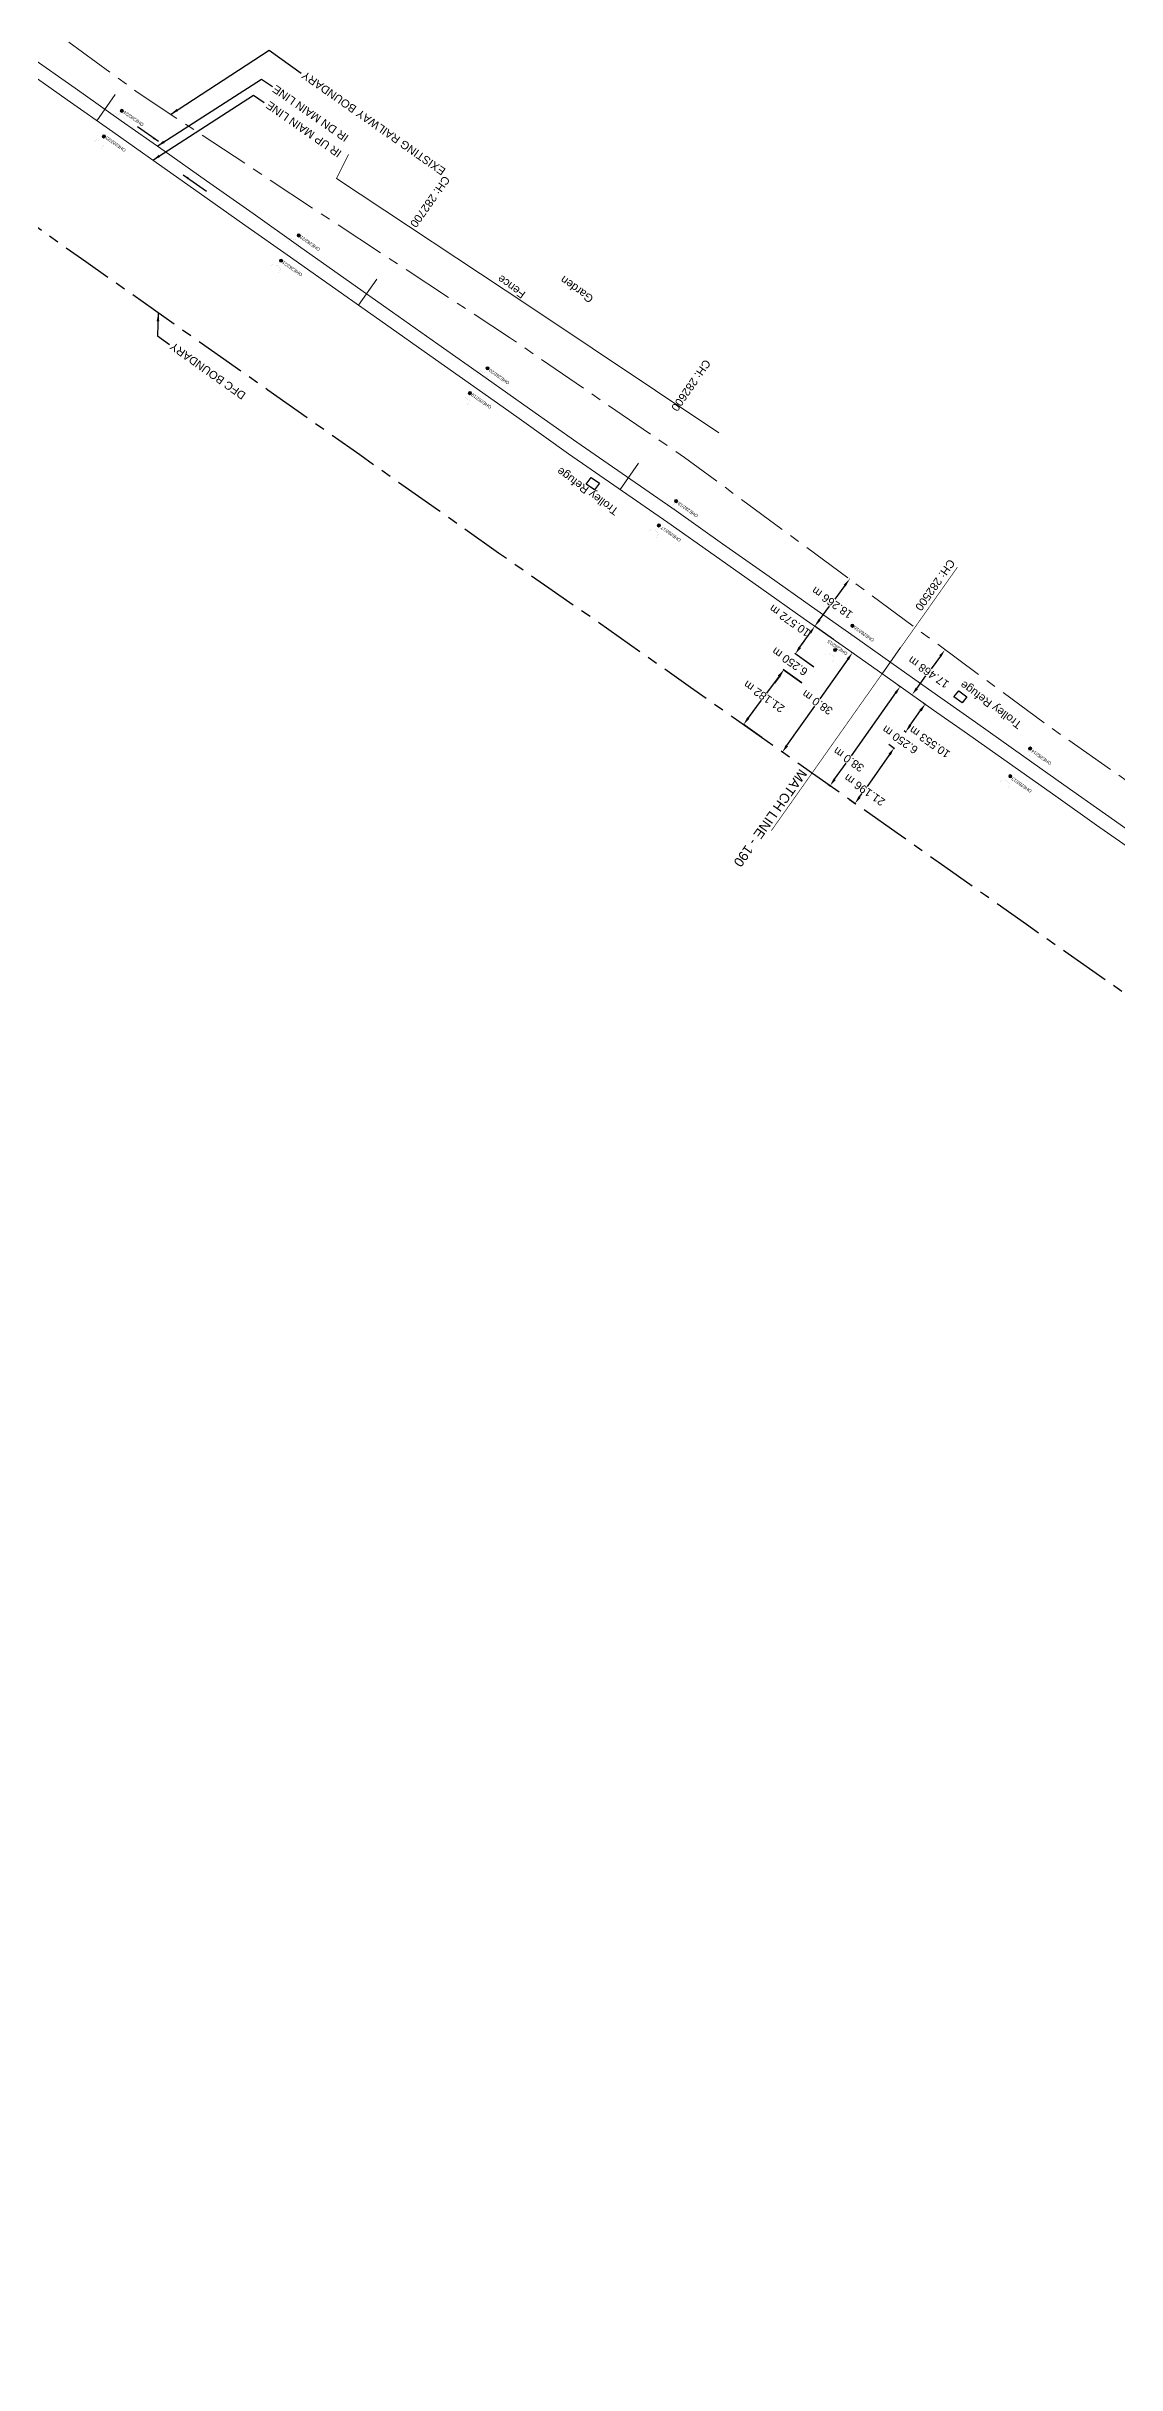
# Model space of a CAD drawing. Header units: metres. Extents: x 646303 to 662875, y 3366650 to 3378730.
# Drawn here: x 658667 to 659001, y 3368921 to 3369645 of the extents above; entities that cross this region are included whole.
import ezdxf
from ezdxf.enums import TextEntityAlignment as Align

# ---------------------------------------------------------------- set-up
doc = ezdxf.new("R2010")
doc.units = ezdxf.units.M
doc.header["$MEASUREMENT"] = 0
doc.header["$PDMODE"] = 3
doc.header["$PDSIZE"] = 0.5
doc.linetypes.add('CENTER', pattern=[50.8, 31.75, -6.35, 6.35, -6.35])
doc.linetypes.add('PHANTOM2', pattern=[1.25, 0.625, -0.125, 0.125, -0.125, 0.125, -0.125])
for name, color, linetype, lineweight in [('BOUNDARY DIMENTION', 10, 'Continuous', 0), ('Existing Chainage', 7, 'Continuous', 0), ('Existing IR Track', 143, 'Continuous', 0), ('Existing Railway Boundary', 7, 'CENTER', 0), ('FENCE', 251, 'F-LINE', 0), ('flow direction', 7, 'Continuous', 0), ('OHE MAST', 8, 'Continuous', 0), ('OHE MAST TEXT', 8, 'Continuous', 0)]:
    doc.layers.add(name, color=color, linetype=linetype, lineweight=lineweight)
for name, color, linetype in [('DFCC Boundary', 6, 'CENTER'), ('Dimension', 10, 'Continuous'), ('MATCH LINE', 7, 'Continuous'), ('Side Details', 251, 'Continuous'), ('TROLLEY_STAND', 7, 'Continuous')]:
    doc.layers.add(name, color=color, linetype=linetype)
doc.styles.get("Standard").update_dxf_attribs({"font": 'arial.ttf'})
doc.styles.add('Style-Arial', font='arial.ttf')
doc.linetypes.add('F-LINE', pattern='A,0.6,["X",Standard,S=0.3,R=0,X=0,Y=-0.15],0.1', length=0.7)
doc.dimstyles.new('DIM', dxfattribs={"dimtxt": 2.5, "dimasz": 2.5, "dimexe": 0.18, "dimexo": 0.0625, "dimgap": 0.09, "dimtad": 0, "dimtih": 1, "dimtoh": 1, "dimdec": 3, "dimzin": 0, "dimdsep": 46, "dimtxsty": 'Standard', "dimcen": 0.09, "dimadec": 0, "dimazin": 0, "dimtfac": 1, "dimtdec": 3, "dimtofl": 0, "dimtmove": 0, "dimatfit": 3, "dimfxl": 1, "dimtolj": 1, "dimtzin": 0, "dimarcsym": 0})
doc.dimstyles.new('ISO-25', dxfattribs={"dimtxt": 2.5, "dimasz": 2.5, "dimexe": 1.25, "dimexo": 0.625, "dimtad": 1, "dimtxsty": 'Standard', "dimcen": 2.5, "dimadec": 0, "dimazin": 0, "dimtfac": 1, "dimtmove": 0, "dimatfit": 3, "dimfxl": 1, "dimarcsym": 0})

# ---------------------------------------------------------------- blocks, each defined once
blk = doc.blocks.new('OHE MAST')
h = blk.add_hatch(color=256)
edge = h.paths.add_edge_path()
edge.add_arc((0, 0), 0.514, 0, 360)
at = {"const_width": 0.01, "flags": 128}
for points in [[(1.5, 3.5), (1.5, 2), (-1.5, 2), (-1.5, 3.5)], [(0, 2), (0, 0)]]:
    blk.add_lwpolyline(points, dxfattribs=at)
blk.add_circle((0, 0), 0.514)
blk = doc.blocks.new('*D1592')
at = {"layer": 'Defpoints', "color": 0, "transparency": 16777216}
for p in [(658934.49, 3369431.69), (658935.02, 3369431.32), (658930.89, 3369426.58)]:
    blk.add_point(p, dxfattribs=at)
at = {"layer": 'Dimension', "color": 0, "lineweight": -2, "transparency": 16777216}
for p, q in [((658936.46, 3369433.36), (658937.9, 3369435.4)), ((658934.54, 3369431.66), (658935.17, 3369431.21)), ((658929.98, 3369424.17), (658928.54, 3369422.12)), ((658930.94, 3369426.55), (658931.57, 3369426.1))]:
    blk.add_line(p, q, dxfattribs=at)
at = {"layer": 'Dimension', "color": 0, "transparency": 16777216}
for points in [[(658936.12, 3369433.6), (658936.81, 3369433.12), (658935.02, 3369431.32)], [(658929.64, 3369424.41), (658930.32, 3369423.93), (658931.42, 3369426.21)]]:
    blk.add_solid(points, dxfattribs=at)
at = {"layer": 'Dimension', "color": 0, "lineweight": 0, "transparency": 16777216, "insert": (658933.26, 3369428.81), "char_height": 2.5, "attachment_point": 5, "rotation": 145}
blk.add_mtext('\\A1;6.250 m', dxfattribs=at)
blk = doc.blocks.new('*D1593')
at = {"layer": 'Defpoints', "color": 0, "transparency": 16777216}
for p in [(658940.58, 3369440.31), (658941.11, 3369439.94), (658934.49, 3369431.69)]:
    blk.add_point(p, dxfattribs=at)
at = {"layer": 'Dimension', "color": 0, "lineweight": -2, "transparency": 16777216}
for p, q in [((658936.46, 3369433.36), (658939.67, 3369437.9)), ((658940.63, 3369440.28), (658941.25, 3369439.84)), ((658934.54, 3369431.66), (658935.17, 3369431.21))]:
    blk.add_line(p, q, dxfattribs=at)
at = {"layer": 'Dimension', "color": 0, "transparency": 16777216}
for points in [[(658939.33, 3369438.14), (658940.01, 3369437.66), (658941.11, 3369439.94)], [(658936.12, 3369433.6), (658936.8, 3369433.12), (658935.02, 3369431.32)]]:
    blk.add_solid(points, dxfattribs=at)
at = {"layer": 'Dimension', "color": 0, "lineweight": 0, "transparency": 16777216, "insert": (658942.52, 3369428.05), "char_height": 2.5, "attachment_point": 5, "rotation": 145}
blk.add_mtext('\\A1;10.553 m', dxfattribs=at)
blk = doc.blocks.new('*D1594')
at = {"layer": 'Defpoints', "color": 0, "transparency": 16777216}
for p in [(658900.53, 3369455.64), (658906.27, 3369451.58), (658902.67, 3369446.48)]:
    blk.add_point(p, dxfattribs=at)
at = {"layer": 'Dimension', "color": 0, "lineweight": -2, "transparency": 16777216}
for p, q in [((658906.22, 3369451.62), (658900.38, 3369455.74)), ((658901.97, 3369457.68), (658903.41, 3369459.72)), ((658895.48, 3369448.48), (658894.04, 3369446.44)), ((658902.62, 3369446.51), (658896.78, 3369450.63))]:
    blk.add_line(p, q, dxfattribs=at)
at = {"layer": 'Dimension', "color": 0, "transparency": 16777216}
for points in [[(658901.63, 3369457.92), (658902.31, 3369457.44), (658900.53, 3369455.64)], [(658895.14, 3369448.72), (658895.82, 3369448.24), (658896.92, 3369450.53)]]:
    blk.add_solid(points, dxfattribs=at)
at = {"layer": 'Dimension', "color": 0, "lineweight": 0, "transparency": 16777216, "insert": (658898.83, 3369453.23), "char_height": 2.5, "attachment_point": 5, "rotation": 145}
blk.add_mtext('\\A1;6.250 m', dxfattribs=at)
blk = doc.blocks.new('*D1613')
at = {"layer": 'Defpoints', "color": 0, "transparency": 16777216}
for p in [(658906.63, 3369464.27), (658912.51, 3369460.12), (658906.42, 3369451.48)]:
    blk.add_point(p, dxfattribs=at)
at = {"layer": 'Dimension', "color": 0, "lineweight": -2, "transparency": 16777216}
for p, q in [((658912.46, 3369460.16), (658906.48, 3369464.37)), ((658906.37, 3369451.52), (658900.39, 3369455.73)), ((658901.98, 3369457.67), (658905.19, 3369462.22))]:
    blk.add_line(p, q, dxfattribs=at)
at = {"layer": 'Dimension', "color": 0, "transparency": 16777216}
for points in [[(658904.85, 3369462.46), (658905.53, 3369461.98), (658906.63, 3369464.27)], [(658901.64, 3369457.91), (658902.32, 3369457.43), (658900.54, 3369455.63)]]:
    blk.add_solid(points, dxfattribs=at)
at = {"layer": 'Dimension', "color": 0, "lineweight": 0, "transparency": 16777216, "insert": (658898.81, 3369465.99), "char_height": 2.5, "attachment_point": 5, "rotation": 145}
blk.add_mtext('\\A1;10.572 m', dxfattribs=at)
blk = doc.blocks.new('*D1744')
at = {"layer": 'Defpoints', "color": 0, "linetype": 'ByBlock', "ltscale": 0.5, "transparency": 16777216}
for p in [(658947.32, 3369456.94), (658947.32, 3369456.94), (658937.02, 3369442.83)]:
    blk.add_point(p, dxfattribs=at)
at = {"layer": 'Existing Railway Boundary', "color": 0, "linetype": 'ByBlock', "lineweight": -2, "ltscale": 0.5, "transparency": 16777216}
for p, q in [((658947.27, 3369456.97), (658947.17, 3369457.04)), ((658938.49, 3369444.85), (658941.36, 3369448.78)), ((658945.84, 3369454.92), (658942.97, 3369450.99)), ((658936.97, 3369442.86), (658936.87, 3369442.93))]:
    blk.add_line(p, q, dxfattribs=at)
at = {"layer": 'Existing Railway Boundary', "color": 0, "linetype": 'ByBlock', "ltscale": 0.5, "transparency": 16777216}
for points in [[(658945.51, 3369455.16), (658946.18, 3369454.67), (658947.32, 3369456.94)], [(658938.16, 3369445.09), (658938.83, 3369444.6), (658937.02, 3369442.83)]]:
    blk.add_solid(points, dxfattribs=at)
at = {"layer": 'Existing Railway Boundary', "color": 0, "linetype": 'ByBlock', "ltscale": 0.5, "transparency": 16777216, "insert": (658942.17, 3369449.88), "char_height": 2.5, "attachment_point": 5, "rotation": 145}
blk.add_mtext('\\A1;17.468 m', dxfattribs=at)
blk = doc.blocks.new('*D1745')
at = {"layer": 'Defpoints', "color": 0, "linetype": 'ByBlock', "ltscale": 0.5, "transparency": 16777216}
for p in [(658917.48, 3369478.96), (658917.48, 3369478.96), (658906.63, 3369464.27)]:
    blk.add_point(p, dxfattribs=at)
at = {"layer": 'Existing Railway Boundary', "color": 0, "linetype": 'ByBlock', "lineweight": -2, "ltscale": 0.5, "transparency": 16777216}
for p, q in [((658917.43, 3369479), (658917.33, 3369479.07)), ((658908.11, 3369466.28), (658911.24, 3369470.52)), ((658915.99, 3369476.95), (658912.86, 3369472.72)), ((658906.58, 3369464.3), (658906.48, 3369464.37))]:
    blk.add_line(p, q, dxfattribs=at)
at = {"layer": 'Existing Railway Boundary', "color": 0, "linetype": 'ByBlock', "ltscale": 0.5, "transparency": 16777216}
for points in [[(658915.66, 3369477.2), (658916.33, 3369476.7), (658917.48, 3369478.96)], [(658907.78, 3369466.53), (658908.45, 3369466.03), (658906.63, 3369464.27)]]:
    blk.add_solid(points, dxfattribs=at)
at = {"layer": 'Existing Railway Boundary', "color": 0, "linetype": 'ByBlock', "ltscale": 0.5, "transparency": 16777216, "insert": (658912.05, 3369471.62), "char_height": 2.5, "attachment_point": 5, "rotation": 145}
blk.add_mtext('\\A1;18.266 m', dxfattribs=at)
blk = doc.blocks.new('*D1461')
at = {"layer": 'BOUNDARY DIMENTION', "color": 0, "lineweight": -2, "transparency": 16777216}
for p, q in [((662244.85, 3367095.44), (662244.16, 3367095.87)), ((662242.98, 3367093.66), (662239.54, 3367088.19)), ((662233.82, 3367079.1), (662238.08, 3367085.88)), ((662233.03, 3367076.64), (662232.33, 3367077.07))]:
    blk.add_line(p, q, dxfattribs=at)
at = {"layer": 'BOUNDARY DIMENTION', "color": 0, "transparency": 16777216}
for points in [[(662242.62, 3367093.88), (662243.33, 3367093.44), (662244.31, 3367095.78)], [(662233.46, 3367079.32), (662234.17, 3367078.87), (662232.49, 3367076.98)]]:
    blk.add_solid(points, dxfattribs=at)
at = {"layer": 'Defpoints', "color": 0, "linetype": 'Continuous', "ltscale": 0.5, "transparency": 16777216}
for p in [(647418.1, 3377902.15), (647420.31, 3377900.52), (647398.68, 3377871.33)]:
    blk.add_point(p, dxfattribs=at)
at = {"layer": 'Defpoints', "color": 0, "transparency": 16777216}
for p in [(662244.31, 3367095.78), (662244.9, 3367095.41), (662233.08, 3367076.61)]:
    blk.add_point(p, dxfattribs=at)
at = {"layer": 'DFCC Boundary', "color": 0, "linetype": 'Continuous', "lineweight": -2, "ltscale": 0.5, "transparency": 16777216}
for p, q in [((647420.26, 3377900.55), (647417.96, 3377902.26)), ((647416.61, 3377900.14), (647413.17, 3377895.5)), ((647397.96, 3377874.97), (647411.54, 3377893.3)), ((647398.63, 3377871.36), (647396.32, 3377873.07))]:
    blk.add_line(p, q, dxfattribs=at)
at = {"layer": 'DFCC Boundary', "color": 0, "linetype": 'Continuous', "ltscale": 0.5, "transparency": 16777216}
for points in [[(647416.28, 3377900.39), (647416.95, 3377899.9), (647418.1, 3377902.15)], [(647397.62, 3377875.22), (647398.29, 3377874.72), (647396.47, 3377872.96)]]:
    blk.add_solid(points, dxfattribs=at)
at = {"layer": 'BOUNDARY DIMENTION', "color": 0, "transparency": 16777216, "insert": (662238.81, 3367087.03), "char_height": 2.5, "attachment_point": 5, "rotation": 145}
blk.add_mtext('\\A1;22.208 m', dxfattribs=at)
at = {"layer": 'DFCC Boundary', "color": 0, "linetype": 'Continuous', "ltscale": 0.5, "transparency": 16777216, "insert": (647412.36, 3377894.4), "char_height": 2.5, "attachment_point": 5, "rotation": 145}
blk.add_mtext('\\A1;36.332 m', dxfattribs=at)
blk = doc.blocks.new('*D1462')
at = {"layer": 'BOUNDARY DIMENTION', "color": 0, "lineweight": -2, "transparency": 16777216}
for p, q in [((662549.11, 3366886.35), (662541.43, 3366875.79)), ((662551.8, 3366887.49), (662550.44, 3366888.48)), ((662534.84, 3366866.73), (662539.82, 3366873.58)), ((662534.58, 3366863.83), (662533.22, 3366864.82))]:
    blk.add_line(p, q, dxfattribs=at)
at = {"layer": 'BOUNDARY DIMENTION', "color": 0, "transparency": 16777216}
for points in [[(662548.78, 3366886.6), (662549.45, 3366886.11), (662550.58, 3366888.38)], [(662534.5, 3366866.98), (662535.18, 3366866.49), (662533.37, 3366864.71)]]:
    blk.add_solid(points, dxfattribs=at)
at = {"layer": 'Defpoints', "color": 0, "linetype": 'Continuous', "ltscale": 0.5, "transparency": 16777216}
for p in [(647247.45, 3378028.49), (647249.19, 3378027.21), (647225.93, 3377999.21)]:
    blk.add_point(p, dxfattribs=at)
at = {"layer": 'Defpoints', "color": 0, "transparency": 16777216}
for p in [(662551.85, 3366887.45), (662533.37, 3366864.71), (662534.63, 3366863.79)]:
    blk.add_point(p, dxfattribs=at)
at = {"layer": 'DFCC Boundary', "color": 0, "linetype": 'Continuous', "lineweight": -2, "ltscale": 0.5, "transparency": 16777216}
for p, q in [((647247.71, 3378025.19), (647242.02, 3378017.45)), ((647247.5, 3378028.45), (647249.34, 3378027.1)), ((647229.16, 3377999.94), (647240.4, 3378015.24)), ((647225.98, 3377999.17), (647227.82, 3377997.82))]:
    blk.add_line(p, q, dxfattribs=at)
at = {"layer": 'DFCC Boundary', "color": 0, "linetype": 'Continuous', "ltscale": 0.5, "transparency": 16777216}
for points in [[(647247.37, 3378025.44), (647248.05, 3378024.94), (647249.19, 3378027.21)], [(647228.82, 3378000.19), (647229.49, 3377999.7), (647227.68, 3377997.93)]]:
    blk.add_solid(points, dxfattribs=at)
at = {"layer": 'BOUNDARY DIMENTION', "color": 0, "transparency": 16777216, "insert": (662540.62, 3366874.68), "char_height": 2.5, "attachment_point": 5, "rotation": 145}
blk.add_mtext('\\A1;29.264 m', dxfattribs=at)
at = {"layer": 'DFCC Boundary', "color": 0, "linetype": 'Continuous', "ltscale": 0.5, "transparency": 16777216, "insert": (647241.21, 3378016.35), "char_height": 2.5, "attachment_point": 5, "rotation": 145}
blk.add_mtext('\\A1;36.332 m', dxfattribs=at)
blk = doc.blocks.new('*D1463')
at = {"layer": 'BOUNDARY DIMENTION', "color": 0, "lineweight": -2, "transparency": 16777216}
for p, q in [((662172.2, 3367138.17), (662169.01, 3367133.1)), ((662172.51, 3367140.93), (662173.68, 3367140.19)), ((662164.89, 3367126.55), (662167.55, 3367130.78)), ((662162.55, 3367125.07), (662163.71, 3367124.34))]:
    blk.add_line(p, q, dxfattribs=at)
at = {"layer": 'BOUNDARY DIMENTION', "color": 0, "transparency": 16777216}
for points in [[(662171.85, 3367138.39), (662172.55, 3367137.95), (662173.53, 3367140.29)], [(662164.54, 3367126.77), (662165.24, 3367126.33), (662163.56, 3367124.44)]]:
    blk.add_solid(points, dxfattribs=at)
at = {"layer": 'Defpoints', "color": 0, "linetype": 'Continuous', "ltscale": 0.5, "transparency": 16777216}
for p in [(647211.24, 3378055.28), (647211.52, 3378055.08), (647189.88, 3378025.9)]:
    blk.add_point(p, dxfattribs=at)
at = {"layer": 'Defpoints', "color": 0, "transparency": 16777216}
for p in [(662172.46, 3367140.96), (662173.53, 3367140.29), (662162.49, 3367125.11)]:
    blk.add_point(p, dxfattribs=at)
at = {"layer": 'DFCC Boundary', "color": 0, "linetype": 'Continuous', "lineweight": -2, "ltscale": 0.5, "transparency": 16777216}
for p, q in [((647209.75, 3378053.28), (647208.18, 3378051.16)), ((647211.47, 3378055.12), (647211.1, 3378055.39)), ((647191.09, 3378028.11), (647206.55, 3378048.96)), ((647189.83, 3378025.93), (647189.46, 3378026.21))]:
    blk.add_line(p, q, dxfattribs=at)
at = {"layer": 'DFCC Boundary', "color": 0, "linetype": 'Continuous', "ltscale": 0.5, "transparency": 16777216}
for points in [[(647209.42, 3378053.52), (647210.09, 3378053.03), (647211.24, 3378055.28)], [(647190.76, 3378028.36), (647191.43, 3378027.86), (647189.6, 3378026.1)]]:
    blk.add_solid(points, dxfattribs=at)
at = {"layer": 'BOUNDARY DIMENTION', "color": 0, "transparency": 16777216, "insert": (662168.28, 3367131.94), "char_height": 2.5, "attachment_point": 5, "rotation": 145}
blk.add_mtext('\\A1;18.726 m', dxfattribs=at)
at = {"layer": 'DFCC Boundary', "color": 0, "linetype": 'Continuous', "ltscale": 0.5, "transparency": 16777216, "insert": (647207.37, 3378050.06), "char_height": 2.5, "attachment_point": 5, "rotation": 145}
blk.add_mtext('\\A1;36.332 m', dxfattribs=at)
blk = doc.blocks.new('*D1517')
at = {"layer": 'BOUNDARY DIMENTION', "color": 0, "lineweight": -2, "transparency": 16777216}
for p, q in [((658929.72, 3369427.41), (658931.56, 3369426.11)), ((658929.97, 3369424.17), (658922.96, 3369414.23)), ((658917.5, 3369410.09), (658919.35, 3369408.79)), ((658920.64, 3369410.94), (658921.39, 3369412))]:
    blk.add_line(p, q, dxfattribs=at)
at = {"layer": 'BOUNDARY DIMENTION', "color": 0, "transparency": 16777216}
for points in [[(658929.63, 3369424.41), (658930.31, 3369423.93), (658931.41, 3369426.22)], [(658920.3, 3369411.18), (658920.98, 3369410.7), (658919.2, 3369408.89)]]:
    blk.add_solid(points, dxfattribs=at)
at = {"layer": 'Defpoints', "color": 0, "transparency": 16777216}
for p in [(658929.66, 3369427.45), (658931.41, 3369426.22), (658917.45, 3369410.12)]:
    blk.add_point(p, dxfattribs=at)
at = {"layer": 'BOUNDARY DIMENTION', "color": 0, "transparency": 16777216, "insert": (658922.18, 3369413.11), "char_height": 2.5, "attachment_point": 5, "rotation": 145}
blk.add_mtext('\\A1;21.196 m', dxfattribs=at)
blk = doc.blocks.new('*D1518')
at = {"layer": 'BOUNDARY DIMENTION', "color": 0, "lineweight": -2, "transparency": 16777216}
for p, q in [((658895.46, 3369448.66), (658891.59, 3369443.38)), ((658902.59, 3369446.53), (658896.8, 3369450.78)), ((658885.9, 3369435.61), (658889.97, 3369441.17)), ((658890.07, 3369429.45), (658884.27, 3369433.7))]:
    blk.add_line(p, q, dxfattribs=at)
at = {"layer": 'BOUNDARY DIMENTION', "color": 0, "transparency": 16777216}
for points in [[(658895.13, 3369448.91), (658895.8, 3369448.41), (658896.94, 3369450.68)], [(658885.56, 3369435.86), (658886.23, 3369435.36), (658884.42, 3369433.59)]]:
    blk.add_solid(points, dxfattribs=at)
at = {"layer": 'Defpoints', "color": 0, "transparency": 16777216}
for p in [(658896.94, 3369450.68), (658902.64, 3369446.5), (658890.12, 3369429.42)]:
    blk.add_point(p, dxfattribs=at)
at = {"layer": 'BOUNDARY DIMENTION', "color": 0, "transparency": 16777216, "insert": (658890.78, 3369442.27), "char_height": 2.5, "attachment_point": 5, "rotation": 145}
blk.add_mtext('\\A1;21.182 m', dxfattribs=at)
blk = doc.blocks.new('*D1753')
at = {"layer": 'Defpoints', "color": 0, "linetype": 'Continuous', "ltscale": 0.5, "transparency": 16777216}
for p in [(658932.52, 3369446), (658933.32, 3369445.44), (658910.61, 3369414.96)]:
    blk.add_point(p, dxfattribs=at)
at = {"layer": 'DFCC Boundary', "color": 0, "linetype": 'Continuous', "lineweight": -2, "ltscale": 0.5, "transparency": 16777216}
for p, q in [((658931.88, 3369443.4), (658918, 3369423.74)), ((658932.58, 3369445.96), (658933.46, 3369445.34)), ((658912.84, 3369416.44), (658916.42, 3369421.5)), ((658910.66, 3369414.92), (658911.55, 3369414.29))]:
    blk.add_line(p, q, dxfattribs=at)
at = {"layer": 'DFCC Boundary', "color": 0, "linetype": 'Continuous', "ltscale": 0.5, "transparency": 16777216}
for points in [[(658931.54, 3369443.64), (658932.22, 3369443.16), (658933.32, 3369445.44)], [(658912.5, 3369416.68), (658913.18, 3369416.2), (658911.4, 3369414.4)]]:
    blk.add_solid(points, dxfattribs=at)
at = {"layer": 'DFCC Boundary', "color": 0, "linetype": 'Continuous', "ltscale": 0.5, "transparency": 16777216, "insert": (658917.21, 3369422.62), "char_height": 2.5, "attachment_point": 5, "rotation": 145}
blk.add_mtext('\\A1;38.0 m', dxfattribs=at)
blk = doc.blocks.new('*D1754')
at = {"layer": 'Defpoints', "color": 0, "linetype": 'Continuous', "ltscale": 0.5, "transparency": 16777216}
for p in [(658918.39, 3369455.97), (658918.67, 3369455.78), (658896.75, 3369424.74)]:
    blk.add_point(p, dxfattribs=at)
at = {"layer": 'DFCC Boundary', "color": 0, "linetype": 'Continuous', "lineweight": -2, "ltscale": 0.5, "transparency": 16777216}
for p, q in [((658918.61, 3369455.82), (658918.25, 3369456.08)), ((658916.95, 3369453.93), (658908.23, 3369441.57)), ((658897.92, 3369426.97), (658906.65, 3369439.33)), ((658896.7, 3369424.77), (658896.33, 3369425.03))]:
    blk.add_line(p, q, dxfattribs=at)
at = {"layer": 'DFCC Boundary', "color": 0, "linetype": 'Continuous', "ltscale": 0.5, "transparency": 16777216}
for points in [[(658916.61, 3369454.17), (658917.29, 3369453.69), (658918.39, 3369455.97)], [(658897.58, 3369427.21), (658898.26, 3369426.73), (658896.48, 3369424.93)]]:
    blk.add_solid(points, dxfattribs=at)
at = {"layer": 'DFCC Boundary', "color": 0, "linetype": 'Continuous', "ltscale": 0.5, "transparency": 16777216, "insert": (658907.44, 3369440.45), "char_height": 2.5, "attachment_point": 5, "rotation": 145}
blk.add_mtext('\\A1;38.0 m', dxfattribs=at)

msp = doc.modelspace()

# ---------------------------------------------------------------- linework, layer by layer
at = {"layer": 'DFCC Boundary', "ltscale": 0.5, "flags": 128}
msp.add_lwpolyline([(662565.6431, 3366842.0459), (662548.217, 3366854.2838), (662532.9064, 3366864.9999), (662517.5595, 3366875.7415), (662503.9915, 3366885.2805), (662490.4749, 3366894.7833), (662474.3945, 3366906.0736), (662458.24, 3366917.4159), (662441.4584, 3366929.1606), (662424.5366, 3366941.0035), (662407.7649, 3366952.7786), (662401.9048, 3366956.8928), (662320.9687, 3367015.5234), (662173.0911, 3367118.297), (662018.0169, 3367217.942), (662022.9408, 3367225.2355), (661945.6773, 3367280.5926), (661744.5178, 3367412.7853), (661728.4159, 3367389.8783), (661409.5023, 3367613.7762), (661431.3001, 3367645.1669), (661427.7408, 3367647.6718), (661418.8583, 3367653.9104), (661409.9095, 3367660.1956), (661395.2505, 3367670.5394), (661384.8196, 3367677.9127), (661375.1078, 3367684.7268), (661367.5374, 3367690.0517), (661358.0886, 3367696.6907), (661348.6239, 3367703.3322), (661344.5162, 3367706.2202), (661344.9668, 3367706.8618), (661335.3627, 3367713.6144), (661327.3851, 3367719.2077), (661318.2791, 3367725.5812), (661309.8813, 3367731.4842), (661284.4315, 3367749.4044), (661267.3402, 3367761.4491), (661243.4783, 3367778.4888), (661216.7453, 3367741.0546), (661213.241, 3367743.5572), (661195.5836, 3367756.6071), (661177.9702, 3367769.626), (661156.4467, 3367785.8356), (661148.0607, 3367792.1995), (661133.6905, 3367803.0041), (661119.5191, 3367813.6733), (661105.6946, 3367823.9215), (661093.9054, 3367832.6241), (661077.5228, 3367844.5054), (661061.2799, 3367856.285), (661045.32, 3367867.5775), (661029.0726, 3367879.0734), (661013.2584, 3367890.1762), (660997.2782, 3367901.3956), (660980.9788, 3367912.8451), (660964.6327, 3367924.3276), (660947.3461, 3367936.4864), (660930.1333, 3367948.5934), (660912.5707, 3367960.9093), (660894.9306, 3367973.2796), (660877.6422, 3367985.4277), (660860.2634, 3367997.6393), (660842.9781, 3368009.8166), (660825.4983, 3368022.131), (660811.339, 3368032.2028), (660797.4119, 3368042.1094), (660782.5128, 3368052.5993), (660767.4808, 3368063.1827), (660751.0012, 3368074.7254), (660734.3125, 3368086.4147), (660719.3275, 3368096.9585), (660704.3795, 3368107.4761), (660688.7093, 3368118.477), (660672.9397, 3368129.5475), (660655.797, 3368141.5941), (660638.5652, 3368153.7032), (660622.8618, 3368164.7374), (660607.1396, 3368175.7847), (660591.9852, 3368186.3839), (660576.7315, 3368197.0526), (660560.3095, 3368208.6108), (660544.116, 3368220.0082), (660528.3397, 3368231.0748), (660512.5414, 3368242.1568), (660497.4509, 3368252.7533), (660482.4222, 3368263.3065), (660466.968, 3368274.1704), (660451.6169, 3368284.9618), (660435.5277, 3368296.2674), (660419.4587, 3368307.5588), (660403.2343, 3368318.9753), (660387.0692, 3368330.3501), (660371.9016, 3368340.9863), (660362.0092, 3368347.9233), (660341.7308, 3368362.192), (660326.8725, 3368372.6492), (660312.0627, 3368383.0453), (660297.0115, 3368393.6109), (660281.2321, 3368404.7091), (660265.4328, 3368415.8212), (660253.8818, 3368423.9326), (660242.0763, 3368432.2231), (660226.6332, 3368443.1155), (660211.0272, 3368454.1226), (660195.2302, 3368465.2236), (660179.3654, 3368476.3723), (660162.5154, 3368488.1794), (660145.4635, 3368500.1281), (660129.3603, 3368511.4565), (660113.1961, 3368522.8278), (660097.2382, 3368534.0507), (660081.2523, 3368545.2932), (660064.458, 3368557.1251), (660047.7677, 3368568.8837), (660032.4691, 3368579.6352), (660017.2758, 3368590.3126), (660000.1632, 3368602.3052), (659983.0731, 3368614.282), (659967.2319, 3368625.4031), (659951.3427, 3368636.5582), (659932.0647, 3368650.1756), (659913.1258, 3368663.5536), (659898.2493, 3368674.0163), (659881.7667, 3368685.6055), (659866.0047, 3368696.7435), (659850.3373, 3368707.8146), (659834.6333, 3368718.8575), (659818.6461, 3368730.0995), (659804.3398, 3368740.181), (659789.9481, 3368750.3227), (659772.9194, 3368762.3136), (659755.8766, 3368774.3145), (659741.0752, 3368784.7603), (659726.3396, 3368795.1596), (659712.011, 3368805.2432), (659697.6029, 3368815.3827), (659684.3535, 3368824.7302), (659671.1528, 3368834.0432), (659654.2885, 3368845.8933), (659636.8714, 3368858.1319), (659622.1467, 3368868.7872), (659608.2832, 3368878.8192), (659592.7424, 3368889.7844), (659576.9096, 3368900.9551), (659562.5868, 3368911.0537), (659553.5917, 3368917.3959), (659534.7433, 3368930.6917), (659521.2685, 3368940.2021), (659508.0292, 3368949.5538), (659494.8098, 3368958.8914), (659481.3273, 3368968.4018), (659467.9498, 3368977.8382), (659454.4923, 3368987.2582), (659440.7837, 3368996.854), (659425.5597, 3369007.614), (659410.0492, 3369018.5753), (659397.5675, 3369027.3641), (659384.5623, 3369036.5214), (659370.5054, 3369046.4276), (659356.4132, 3369056.3585), (659342.3201, 3369066.3092), (659331.8447, 3369073.7055), (659314.7098, 3369085.825), (659301.2296, 3369095.3614), (659287.1805, 3369105.2924), (659273.0852, 3369115.2561), (659259.8762, 3369124.5882), (659246.575, 3369133.9855), (659233.3676, 3369143.319), (659220.1207, 3369152.6803), (659206.3404, 3369162.3938), (659192.4106, 3369172.2127), (659178.3672, 3369182.1367), (659164.3785, 3369192.022), (659162.9385, 3369193.0388), (659183.6795, 3369222.4635), (659172.119, 3369230.6258), (659159.1298, 3369239.7969), (659148.6068, 3369247.2055), (659138.0069, 3369254.6684), (659119.1994, 3369267.9214), (659100.365, 3369281.1933), (659085.533, 3369291.6533), (659070.676, 3369302.1309), (659061.4534, 3369308.6334), (659052.1019, 3369315.2268), (659038.8969, 3369324.5617), (659025.7603, 3369333.8483), (659012.2746, 3369343.3047), (659000.2935, 3369351.7058), (658985.7542, 3369361.9126), (658972.701, 3369371.0824), (658959.9309, 3369380.1093), (658947.2513, 3369389.0721), (658932.3759, 3369399.5827), (658921.8345, 3369407.031), (658905.9406, 3369418.2511), (658894.3687, 3369426.4196), (658881.1048, 3369435.7663), (658867.8714, 3369445.0915), (658853.3089, 3369455.3761), (658838.9326, 3369465.5292), (658823.5657, 3369476.1988), (658807.8953, 3369487.0791), (658792.9935, 3369497.6726), (658789.1301, 3369500.4191), (658764.5252, 3369517.7675), (658750.6615, 3369527.5465), (658735.8772, 3369537.9899), (658721.0329, 3369548.4756), (658706.8044, 3369558.4963), (658692.4812, 3369568.5836), (658679.0099, 3369578.0951), (658665.5152, 3369587.6232), (658651.2818, 3369597.6569), (658636.9905, 3369607.7316), (658622.1701, 3369618.1873), (658607.4224, 3369628.5918), (658593.6263, 3369638.3112), (658579.8399, 3369648.0238), (658566.1309, 3369657.6871), (658552.3621, 3369667.3926), (658537.8692, 3369677.626), (658523.3279, 3369687.8934), (658509.6438, 3369697.5459), (658495.8531, 3369707.2734), (658481.9269, 3369717.1048), (658467.9459, 3369726.9748), (658454.4251, 3369736.5125), (658440.9599, 3369746.011), (658427.1565, 3369755.7285), (658413.3787, 3369765.428), (658398.646, 3369775.8103), (658383.9067, 3369786.1972), (658371.4552, 3369794.9743), (658359.0483, 3369803.72), (658345.546, 3369813.2195), (658332.0048, 3369822.7464), (658318.5168, 3369832.2514), (658305.0219, 3369841.7615), (658291.2617, 3369851.4373), (658277.4987, 3369861.115), (658264.1625, 3369870.4871), (658250.7424, 3369879.918), (658237.5823, 3369889.1736), (658224.3865, 3369898.4543), (658209.4318, 3369909.0033), (658194.5636, 3369919.4914), (658180.151, 3369929.6325), (658165.7287, 3369939.7804), (658156.9292, 3369945.9856), (658133.9487, 3369962.1448), (658109.9616, 3369979.0407), (658086.1386, 3369995.8212), (658069.4823, 3370007.553), (658052.6981, 3370019.3752), (658033.9581, 3370032.6043), (658015.0826, 3370045.9289), (657994.939, 3370060.1316), (657974.6985, 3370074.4026), (657960.2252, 3370084.5842), (657945.643, 3370094.8424), (657928.629, 3370106.7917), (657911.5911, 3370118.7415), (657890.9691, 3370133.2895), (657870.7134, 3370147.5792), (657850.3966, 3370161.8284), (657830.1146, 3370176.0529), (657812.1714, 3370188.7253), (657794.2418, 3370201.388), (657775.9501, 3370214.2546), (657757.6685, 3370227.1142), (657736.4935, 3370242.019), (657715.8063, 3370256.5806), (657697.09, 3370269.7238), (657676.8418, 3370283.9453), (657670.0518, 3370288.7482), (657661.5164, 3370294.7857), (657642.367, 3370308.2307), (657623.1765, 3370321.7045), (657605.0199, 3370334.4839), (657586.8248, 3370347.2905), (657568.2781, 3370360.3555), (657549.69, 3370373.4497), (657534.1551, 3370384.3835), (657518.595, 3370395.335), (657503.5822, 3370405.9238), (657488.6113, 3370416.483), (657477.4694, 3370424.3177), (657456.7199, 3370394.899), (657452.1854, 3370398.0875), (657436.4649, 3370409.1418), (657420.2829, 3370420.542), (657404.1975, 3370431.8742), (657387.5582, 3370443.5761), (657370.8643, 3370455.3165), (657356.3586, 3370465.5498), (657342.0257, 3370475.6612), (657334.1018, 3370481.2282), (657342.1648, 3370492.6732), (657327.3432, 3370503.0861), (657304.5869, 3370519.0736), (657286.4992, 3370531.7939), (657268.5013, 3370544.451), (657251.4778, 3370556.4153), (657234.5183, 3370568.3346), (657219.7856, 3370578.7204), (657205.1604, 3370589.0304), (657189.9505, 3370599.7163), (657174.7446, 3370610.3994), (657157.229, 3370622.7139), (657139.8436, 3370634.9368), (657122.2775, 3370647.282), (657104.8724, 3370659.514), (657088.6726, 3370670.9041), (657072.3463, 3370682.3832), (657052.4463, 3370696.3561), (657032.2468, 3370710.5392), (657017.2111, 3370721.1335), (657002.3465, 3370731.6074), (656985.5169, 3370743.3847), (656968.6279, 3370755.2036), (656952.6202, 3370766.4469), (656936.5129, 3370777.7603), (656917.7376, 3370790.961), (656898.7021, 3370804.3447), (656880.5471, 3370817.1216), (656862.3859, 3370829.9029), (656845.3825, 3370841.8619), (656828.6857, 3370853.6052), (656810.2968, 3370866.5434), (656792.0928, 3370879.3517), (656770.106, 3370894.8035), (656748.097, 3370910.271), (656728.4902, 3370924.0664), (656709.0221, 3370937.7643), (656692.8289, 3370949.1481), (656676.4723, 3370960.6469), (656657.4402, 3370974.0598), (656638.281, 3370987.5622), (656621.3401, 3370999.4861), (656604.5392, 3371011.3113), (656585.7485, 3371024.5046), (656566.9099, 3371037.7317), (656537.298, 3371058.585), (656532.701, 3371052.0376), (656368.7794, 3371159.4659), (656280.7288, 3371198.5806), (656189.7218, 3371230.5142), (656096.9021, 3371265.9123), (656004.8733, 3371310.8246), (655917.3616, 3371369.3401), (655838.0052, 3371438.656), (655768.8371, 3371518.5854), (655712.6719, 3371608.6179), (655647.9895, 3371736.3311)], dxfattribs=at)
at = {"layer": 'Existing Chainage', "color": 0, "linetype": 'Continuous', "lineweight": 13, "flags": 128}
for points in [[(658688.1899, 3369630.3666), (658682.4282, 3369622.1934)], [(658769.9113, 3369572.7165), (658764.1417, 3369564.5488)], [(658851.5958, 3369515.1724), (658845.8926, 3369506.9583)], [(658933.4467, 3369457.5889), (658927.6799, 3369449.4192)]]:
    msp.add_lwpolyline(points, dxfattribs=at)
at = {"layer": 'Existing IR Track', "flags": 128}
for points in [[(658658.8965, 3369638.782), (658673.1764, 3369628.7154), (658687.4097, 3369618.6816), (658700.9274, 3369609.1374), (658714.3803, 3369599.6389), (658728.6849, 3369589.5646), (658742.9352, 3369579.5286), (658757.8014, 3369569.0275), (658772.5859, 3369558.5839), (658786.4285, 3369548.8197), (658811.0875, 3369531.4332), (658815.0109, 3369528.6441), (658829.7409, 3369518.1728), (658845.2382, 3369507.4126), (658860.7298, 3369496.6563), (658875.2302, 3369486.4157), (658889.7765, 3369476.1426), (658902.9937, 3369466.8288), (658916.2576, 3369457.4821), (658927.8546, 3369449.2959), (658943.7497, 3369438.0749), (658954.3042, 3369430.6173), (658969.1796, 3369420.1067), (658981.8653, 3369411.1395), (658994.5901, 3369402.1448), (659007.5978, 3369393.0069)], [(658661.421, 3369642.4123), (658675.713, 3369632.3191), (658690.0302, 3369622.2081), (658703.4631, 3369612.7378), (658716.7056, 3369603.4018), (658731.2176, 3369593.162), (658745.4269, 3369583.1358), (658760.3266, 3369572.6133), (658774.7877, 3369562.4005), (658788.9443, 3369552.3962), (658804.0532, 3369541.7189), (658817.5268, 3369532.2067), (658832.3159, 3369521.7656), (658847.7891, 3369511.0351), (658863.3087, 3369500.2722), (658877.7914, 3369490.0519), (658892.3643, 3369479.7679), (658905.5605, 3369470.4743), (658918.9055, 3369461.0759), (658930.4111, 3369452.9281), (658942.1715, 3369444.5998), (658956.8532, 3369434.2363), (658971.9187, 3369423.6019), (658984.4129, 3369414.7585), (658997.4587, 3369405.5246), (659010.1085, 3369396.5796)]]:
    msp.add_lwpolyline(points, dxfattribs=at)
at = {"layer": 'Existing Railway Boundary', "ltscale": 0.5, "flags": 128}
msp.add_lwpolyline([(661261.7891, 3367825.266), (661056.265, 3367974.075), (660993.301, 3368017.793), (660936.05, 3368056.271), (660878.069, 3368096.898), (660619.115, 3368276.641), (660585.57, 3368300.327), (660527.021, 3368341.267), (660475.796, 3368378.834), (660472.525, 3368381.207), (660354.292, 3368462.605), (660294.488, 3368503.833), (660263.456, 3368528.086), (660239.049, 3368541.658), (660181.559, 3368585.221), (660122.552, 3368626.428), (660067.615, 3368665.39), (660038.774, 3368685.67), (660013.248, 3368703.186), (659738.162, 3368894.558), (659689.517, 3368933.836), (659629.745, 3368974.06), (659574.708, 3369013.277), (659518.309, 3369050.492), (659464.579, 3369090.051), (659349.668, 3369170.723), (659290.065, 3369211.752), (659242.569, 3369244.656), (659188.19, 3369284.473), (659129.796, 3369327.676), (659081.69, 3369359.821), (659031.063, 3369397.024), (658979.264, 3369433.353), (658865.974, 3369516.982), (658811.255, 3369554.498), (658751.073, 3369594.048), (658694.993, 3369631.12), (658636.558, 3369673.911), (658584.848, 3369710.307), (658526.088, 3369751.867), (658475.026, 3369788.399), (658415.871, 3369829.614), (658358.4433, 3369870.2353), (658365.6376, 3369880.8523), (658315.7686, 3369914.6449), (658262.4534, 3369951.1191), (658207.5898, 3369987.2088), (658170.1377, 3370012.0734), (658163.95, 3370016.0498), (658153.8737, 3370024.2065), (658103.11, 3370064.883), (658050.4836, 3370102.7082), (658036.3757, 3370112.9363)], dxfattribs=at)
at = {"layer": 'FENCE'}
for p, q in [((658760.989, 3369611.673, 267.79), (658757.324, 3369604.121, 268.159)), ((658757.324, 3369604.121, 268.159), (658817.351, 3369564.348, 267.924)), ((658817.351, 3369564.348, 267.924), (658876.7, 3369524.686, 267.734))]:
    msp.add_line(p, q, dxfattribs=at)
at = {"layer": 'MATCH LINE', "linetype": 'PHANTOM2', "ltscale": 15, "const_width": 0.2}
msp.add_lwpolyline([(658951.1791, 3369482.7096), (658893.0722, 3369400.3919)], dxfattribs=at)
at = {"layer": 'TROLLEY_STAND', "linetype": 'Continuous'}
for points in [[(658837.888, 3369506.848, 270.337), (658835.246, 3369508.634, 270.325), (658836.786, 3369510.748, 270.329), (658839.428, 3369508.962, 270.329)], [(658954.145, 3369442.2, 270.428), (658952.62, 3369440.306, 270.449), (658950.098, 3369442.218, 270.47), (658951.6231, 3369444.1121, 270.47)]]:
    msp.add_polyline3d(points, close=True, dxfattribs=at)

# ---------------------------------------------------------------- block references
at = {"layer": 'OHE MAST', "color": 2, "rotation": 143.3908318566117}
for p in [(658690.238, 3369625.287), (658684.64, 3369617.281), (658745.504, 3369586.375), (658739.964, 3369578.466), (658804.431, 3369544.838), (658798.938, 3369537.106), (658863.302, 3369503.354), (658857.973, 3369495.775), (658918.375, 3369464.4), (658912.963, 3369456.834), (658973.874, 3369426.038), (658967.694, 3369417.404)]:
    msp.add_blockref('OHE MAST', p, dxfattribs=at)

# ---------------------------------------------------------------- texts
at = {"layer": 'DFCC Boundary', "linetype": 'Continuous', "ltscale": 5}
msp.add_text('DFC BOUNDARY', height=2.5, rotation=144.6129544, dxfattribs=at).set_placement((658729.1827, 3369536.9412))
at = {"layer": 'Existing Chainage', "color": 0, "linetype": 'Continuous', "lineweight": 0, "char_height": 2.5, "attachment_point": 6, "line_spacing_factor": 0.6, "style": 'Style-Arial'}
for s, insert, rotation in [('CH: 282700', (658781.1101, 3369589.2924), 234.7632943), ('CH: 282600', (658862.6601, 3369531.8385), 235.2270929), ('CH: 282500', (658938.8392, 3369469.5224), 234.7823237)]:
    msp.add_mtext(s, dxfattribs=dict(at, insert=insert, rotation=rotation))
at = {"layer": 'Existing IR Track', "color": 7, "lineweight": 0}
for s, p in [('IR DN MAIN LINE', (658737.7125, 3369632.4635)), ('IR UP MAIN LINE', (658735.6881, 3369627.4572))]:
    msp.add_text(s, height=2.5, rotation=145, dxfattribs=at).set_placement(p, align=Align.MIDDLE_RIGHT)
at = {"layer": 'Existing Railway Boundary', "linetype": 'Continuous', "ltscale": 5}
msp.add_text('EXISTING RAILWAY BOUNDARY', height=2.5, rotation=145, dxfattribs=at).set_placement((658791.5827, 3369607.0064))
at = {"layer": 'MATCH LINE', "linetype": 'Continuous'}
msp.add_text('MATCH LINE - 190', height=3, rotation=234.6931368, dxfattribs=at).set_placement((658901.9655, 3369419.914))
at = {"layer": 'OHE MAST TEXT'}
for s, p in [('OHE282/24', (658693.911, 3369622.8821)), ('OHE282/23', (658688.313, 3369614.8761)), ('OHE282/22', (658749.0063, 3369583.8992)), ('OHE282/21', (658743.4663, 3369575.9902)), ('OHE282/20', (658808.0963, 3369542.1985)), ('OHE282/19', (658802.5094, 3369534.5977)), ('OHE282/18', (658867.0129, 3369500.6446)), ('OHE282/17', (658861.6839, 3369493.0656)), ('OHE282/16', (658921.9792, 3369461.8447)), ('OHE282/15', (658913.7147, 3369457.6011)), ('OHE282/14', (658977.3918, 3369423.3067)), ('OHE282/13', (658971.2118, 3369414.6727))]:
    msp.add_text(s, height=1, rotation=145, dxfattribs=at).set_placement(p, align=Align.MIDDLE_CENTER)
at = {"layer": 'Side Details'}
for s, p in [('Fence', (658816.536, 3369568.4722)), ('Garden', (658837.7625, 3369567.0861)), ('Trolley Refuge', (658845.5885, 3369500.7445)), ('Trolley Refuge', (658971.5251, 3369434.0139))]:
    msp.add_text(s, height=2.5, rotation=144.1003129, dxfattribs=at).set_placement(p)

# ---------------------------------------------------------------- dimensions: what is measured, and where the dimension line sits
at = {"layer": 'BOUNDARY DIMENTION'}
for base, p1, p2, angle, picture, middle in [((662173.529, 3367140.2883), (662162.4923, 3367125.1074), (662172.4611, 3367140.9598), 57.8361723, '*D1463', (662168.2806, 3367131.9424)), ((662533.3681, 3366864.7117), (662551.8505, 3366887.4548), (662534.6347, 3366863.7903), 233.9642797, '*D1462', (662540.6227, 3366874.6837)), ((662244.3078, 3367095.7789), (662233.0795, 3367076.6056), (662244.9018, 3367095.4054), 57.8361723, '*D1461', (662238.8082, 3367087.0333)), ((658896.9425, 3369450.6766), (658890.1175, 3369429.4153), (658902.6427, 3369446.4969), 53.7490778, '*D1518', (658890.7808, 3369442.2734)), ((658931.413, 3369426.2158), (658917.4522, 3369410.1246), (658929.6644, 3369427.4484), 54.818733, '*D1517', (658922.1762, 3369413.1127))]:
    dim = msp.add_linear_dim(base=base, p1=p1, p2=p2, angle=angle, dimstyle='DIM', override={"dimpost": ' m'}, dxfattribs=at)
    dim.commit()
    dim.dimension.update_dxf_attribs({"geometry": picture, "text_midpoint": middle, "dimtype": 129, "text_rotation": 145})
at = {"layer": 'DFCC Boundary', "linetype": 'Continuous', "ltscale": 0.5}
dim = msp.add_aligned_dim(p1=(658896.7515, 3369424.7376), p2=(658918.6656, 3369455.7823), distance=0.3314, dimstyle='DIM', override={"dimdec": 1, "dimpost": ' m', "dimtmove": 2}, dxfattribs=at)
dim.commit()
dim.dimension.update_dxf_attribs({"geometry": '*D1754', "text_midpoint": (658907.4378, 3369440.451), "text_rotation": 145})
dim = msp.add_linear_dim(base=(658933.3175, 3369445.4394), p1=(658910.6096, 3369414.9551), p2=(658932.5248, 3369445.999), angle=54.7801334, dimstyle='DIM', override={"dimdec": 1, "dimpost": ' m', "dimtmove": 2}, dxfattribs=at)
dim.commit()
dim.dimension.update_dxf_attribs({"geometry": '*D1753', "text_midpoint": (658917.2078, 3369422.6191), "dimtype": 129, "text_rotation": 145})
at = {"layer": 'Dimension', "color": 10, "lineweight": 0}
for base, p1, p2, angle, override, picture, middle in [((658906.6286, 3369464.2673), (658906.4216, 3369451.4798), (658912.5114, 3369460.1218), 54.8286449, {"dimpost": ' m', "dimtmove": 2}, '*D1613', (658898.8088, 3369465.9943)), ((658900.5258, 3369455.636), (658902.6732, 3369446.4754), (658906.2742, 3369451.5837), 54.818733, {"dimpost": ' m'}, '*D1594', (658898.8268, 3369453.2259)), ((658935.0241, 3369431.317), (658930.8917, 3369426.5832), (658934.4928, 3369431.6916), 54.818733, {"dimpost": ' m'}, '*D1592', (658933.2592, 3369428.8134)), ((658941.1075, 3369439.9401), (658934.4917, 3369431.6923), (658940.578, 3369440.3139), 54.7801334, {"dimpost": ' m', "dimtmove": 2}, '*D1593', (658942.5206, 3369428.0473))]:
    dim = msp.add_linear_dim(base=base, p1=p1, p2=p2, angle=angle, dimstyle='DIM', override=override, dxfattribs=at)
    dim.commit()
    dim.dimension.update_dxf_attribs({"geometry": picture, "text_midpoint": middle, "dimtype": 129, "text_rotation": 145})
at = {"layer": 'Existing Railway Boundary', "linetype": 'ByBlock', "ltscale": 0.5}
for p1, p2, picture, middle in [((658906.6286, 3369464.2673), (658917.4769, 3369478.9633), '*D1745', (658912.0528, 3369471.6153)), ((658937.0183, 3369442.8269), (658947.3168, 3369456.9359), '*D1744', (658942.1675, 3369449.8814))]:
    dim = msp.add_aligned_dim(p1=p1, p2=p2, distance=0, dimstyle='DIM', override={"dimpost": ' m'}, dxfattribs=at)
    dim.commit()
    dim.dimension.update_dxf_attribs({"geometry": picture, "text_midpoint": middle, "text_rotation": 145})

# ---------------------------------------------------------------- leaders
at = {"layer": 'DFCC Boundary', "linetype": 'Continuous', "lineweight": 0, "ltscale": 5}
msp.add_leader([(658701.6113, 3369562.0231), (658701.3574, 3369554.9447), (658705.0916, 3369552.3081)], dimstyle='ISO-25', override={"dimtxt": 0.5, "dimtad": 0}, dxfattribs=at)
at = {"layer": 'Existing IR Track', "color": 7, "lineweight": 0}
for points in [[(658699.9063, 3369609.8584), (658731.3851, 3369630.1418), (658734.7278, 3369627.9052)], [(658701.32, 3369614.2487), (658733.8907, 3369635.1766), (658737.2415, 3369632.8593)]]:
    msp.add_leader(points, dimstyle='ISO-25', override={"dimtxt": 0.5, "dimtad": 0}, dxfattribs=at)
at = {"layer": 'Existing Railway Boundary', "linetype": 'Continuous', "ltscale": 5}
msp.add_leader([(658705.4843, 3369624.1847), (658736.2684, 3369644.2034), (658746.2228, 3369637.0601)], dimstyle='ISO-25', override={"dimtxt": 0.5, "dimtad": 0}, dxfattribs=at)
at = {"layer": 'flow direction', "lineweight": 0}
for points in [[(658701.7252, 3369615.6747), (658695.1087, 3369620.3236)], [(658709.375, 3369605.3008), (658716.6664, 3369600.1776)]]:
    msp.add_leader(points, dimstyle='ISO-25', override={"dimtxt": 0.5, "dimasz": 2, "dimtad": 0}, dxfattribs=at)

doc.saveas('drawing.dxf')
